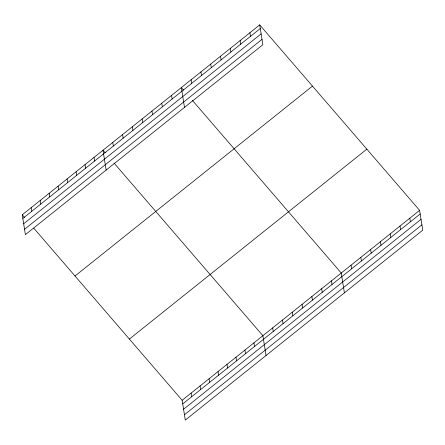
<?xml version="1.0" encoding="UTF-8"?>
<svg xmlns="http://www.w3.org/2000/svg" width="445" height="445" viewBox="0 0 445 445"><rect width="100%" height="100%" fill="white"/><g stroke="black" fill="none" stroke-linecap="round" stroke-linejoin="round"><path stroke-width="0.67" d="M259.713 24.898L262.85 44.728L25.393 234.648L22.25 214.818L259.713 24.898L419.607 210.352L422.75 230.182L185.287 420.102L182.15 400.272L33.781 228.19M22.823 218.439L260.286 28.513M23.668 223.791L261.132 33.864M24.542 229.303L262.005 39.377M75.016 276.017L312.479 86.096M129.384 339.073L366.841 149.147M182.15 400.272L419.607 210.352M182.723 403.888L420.18 213.967M183.568 409.239L421.031 219.318M184.441 414.751L421.905 224.831M183.568 90.14L181.349 87.57L184.491 107.401M192.435 100.425L341.248 273.024L344.386 292.855M105.204 152.819L102.984 150.243L106.127 170.079M114.07 163.104L262.884 335.697L266.027 355.527M22.25 214.818L24.469 217.388M409.812 218.184L410.385 221.799M400.016 226.016L400.589 229.637M390.221 233.853L390.793 237.469M380.43 241.685L381.003 245.306M370.635 249.523L371.208 253.138M360.839 257.355L361.412 260.97M351.044 265.187L351.617 268.808M331.453 280.856L332.026 284.477M321.657 288.694L322.23 292.309M311.862 296.526L312.434 300.141M302.066 304.363L302.639 307.979M249.918 32.73L250.49 36.351M292.27 312.195L292.843 315.811M240.122 40.567L240.695 44.183M282.475 320.027L283.048 323.649M230.326 48.399L230.899 52.015M272.679 327.865L273.252 331.481M220.531 56.231L221.104 59.852M210.735 64.069L211.308 67.684M253.917 342.873L254.49 346.488M200.94 71.901L201.513 75.522M244.945 350.048L245.518 353.664M235.972 357.224L236.545 360.839M191.144 79.738L191.717 83.354M227 364.399L227.573 368.015M218.033 371.569L218.606 375.191M171.553 95.408L172.126 99.024M209.061 378.745L209.634 382.366M161.758 103.24L162.33 106.856M200.089 385.921L200.662 389.542M151.962 111.072L152.535 114.693M191.116 393.096L191.695 396.712M142.166 118.91L142.739 122.525M132.371 126.742L132.944 130.363M122.575 134.579L123.148 138.195M112.78 142.411L113.353 146.027M94.017 157.419L94.59 161.04M85.045 164.594L85.618 168.216M76.073 171.77L76.646 175.386M67.106 178.946L67.679 182.561M58.134 186.121L58.707 189.737M49.161 193.297L49.734 196.912M40.189 200.467L40.762 204.088M31.222 207.643L31.795 211.264"/></g></svg>
